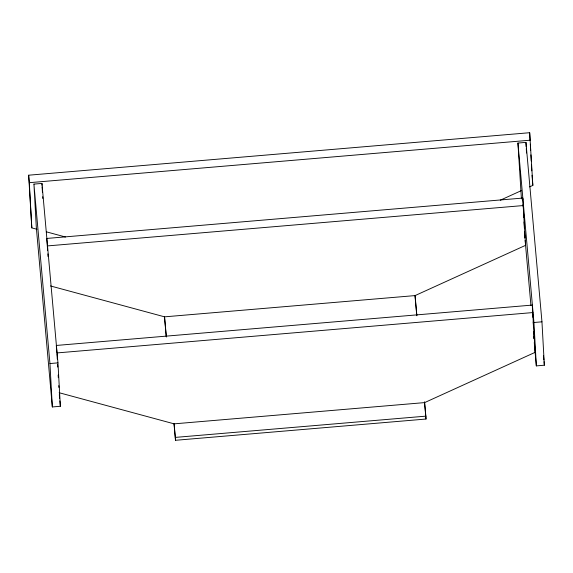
<?xml version="1.0" encoding="UTF-8"?>
<svg xmlns="http://www.w3.org/2000/svg" width="573" height="573" viewBox="0 0 573 573"><rect width="100%" height="100%" fill="white"/><g stroke="black" fill="none" stroke-linecap="round" stroke-linejoin="round"><path stroke-width="0.86" d="M500.322 200.185L521.466 190.573M529.595 186.877L532.847 185.394L529.681 132.707L28.65 175.202L31.809 227.889L36.987 229.293M31.809 227.889L29.316 182.68L530.354 140.184M33.929 184.105L41.944 183.424L57.959 362.867L60.351 406.271L52.336 406.952L36.321 227.51L33.929 184.105L49.944 363.547L52.336 406.952M521.43 198.895L517.928 143.057L525.942 142.376L541.958 321.818L544.35 365.216L536.335 365.896L534.351 343.693M50.445 285.941L164.566 316.84L415.081 295.589L525.577 245.337L522.712 198.072L46.728 238.447L47.638 250.344M47.394 245.924L523.378 205.549M532.933 312.564L56.949 352.932L56.283 345.455L532.26 305.087L535.125 352.345L424.636 402.597L174.12 423.848L59.141 392.72M49.944 363.547L57.959 362.867M536.335 365.896L533.943 322.499L541.958 321.818M425.846 416.148L426.004 419.042L175.488 440.293L175.331 437.4L425.846 416.148L424.579 401.938M46.485 231.864L65.472 237.007M532.475 181.24L532.03 175.259M532.625 182.902L532.847 185.394M543.476 355.446L543.877 359.887M544.035 361.663L544.35 365.216M517.928 143.057L533.943 322.499M524.603 234.429L524.918 237.981M525.126 240.352L530.942 305.495M533.714 336.587L533.878 338.364M415.06 295.339L416.886 315.773M414.981 295.568L416.729 315.114M424.5 402.167L426.004 419.042M164.544 316.59L166.371 337.017M174.135 424.077L175.331 437.4M164.465 316.819L166.213 336.358M173.977 423.411L175.488 440.293M59.32 394.718L59.635 398.278M59.879 400.942L60.351 406.271M28.65 175.202L29.316 182.68M529.681 132.707L530.075 139.798M530.319 144.231L530.662 150.441M530.906 154.868L531.25 161.077M531.443 164.623L531.787 170.826M525.942 142.376L526.186 146.803M526.286 148.579L526.53 153.005M532.41 307.737L532.503 309.506M532.754 313.925L532.947 317.463M533.191 321.883L533.484 327.19M533.728 331.609L534.115 338.679M534.308 342.217L534.459 344.867M522.712 198.072L522.812 199.841M523.056 204.26L523.199 206.917M523.443 211.337L523.786 217.525M524.03 221.944L524.367 228.133M524.567 231.671L524.904 237.859M56.999 353.813L57.286 359.121M57.579 364.428L57.73 367.078M58.167 375.036L58.31 377.686M58.754 385.643L58.847 387.412M47.838 253.882L47.982 256.532M41.944 183.424L42.044 185.201M42.137 186.97L42.431 192.284M42.674 196.711L42.774 198.487"/></g></svg>
